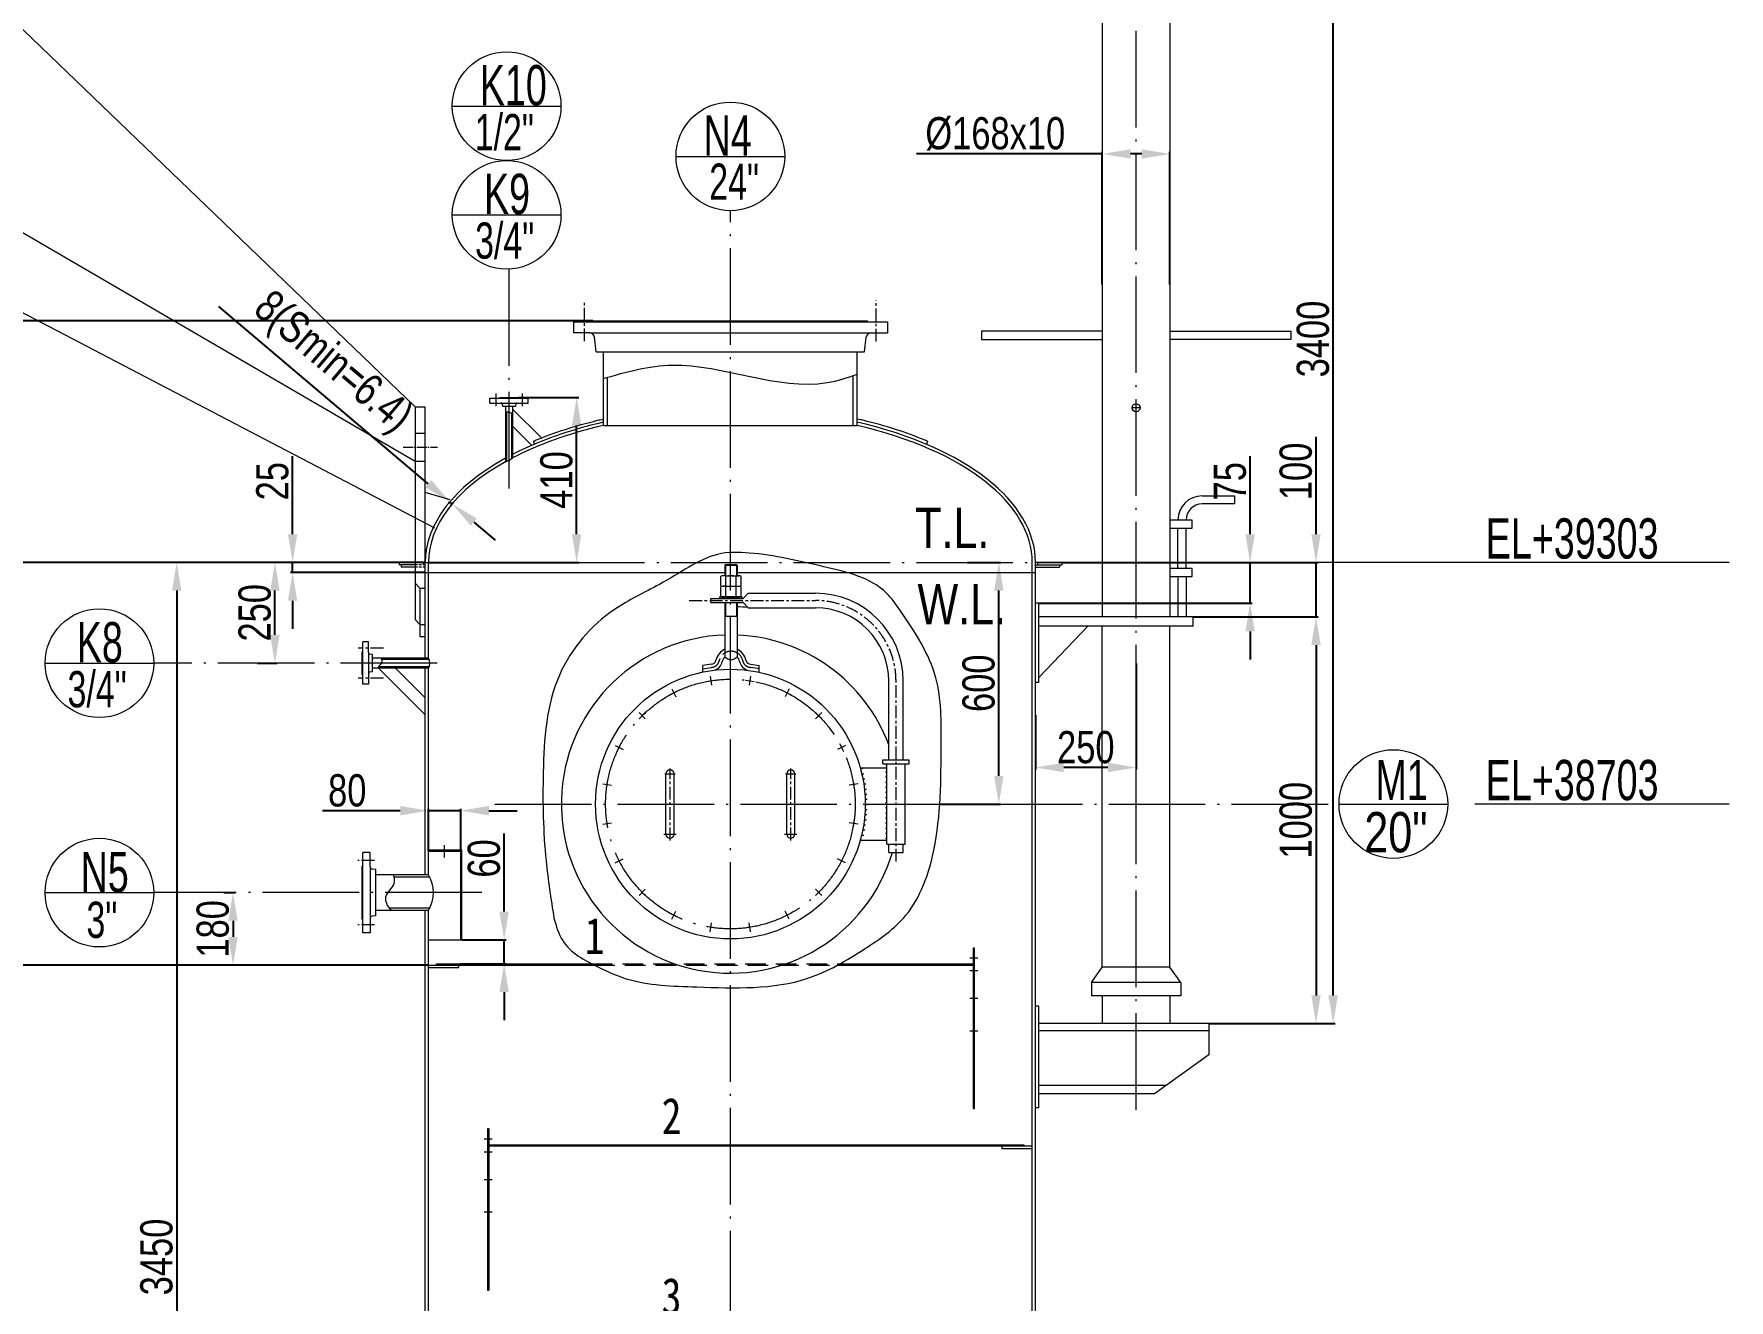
# Model space of a CAD drawing. Header units: millimetres. Extents: x 8160 to 405605, y -30951 to 80400.
# Drawn here: x 27987 to 32199, y 25607 to 28752 of the extents above; entities that cross this region are included whole.
import ezdxf

# ---------------------------------------------------------------- set-up
doc = ezdxf.new("R2010")
doc.units = ezdxf.units.MM
for name, pattern in [('ACAD_ISO04W100', [30.5, 24, -3, 0.5, -3]), ('CENTER', [50.8, 31.75, -6.35, 6.35, -6.35]), ('CENTER1', [6.8, 5, -0.8, 0.2, -0.8]), ('CENTERX2', [101.6, 63.5, -12.7, 12.7, -12.7]), ('HIDDEN', [9.525, 6.35, -3.175])]:
    doc.linetypes.add(name, pattern=pattern)
doc.layers.get('Defpoints').update_dxf_attribs({"lineweight": 13})
for name, color, linetype, lineweight in [('bh', 7, 'Continuous', 13), ('CENTER', 1, 'CENTER', 13), ('DIM', 7, 'Continuous', 13), ('HIDDEN', 6, 'HIDDEN', 13), ('narrow', 21, 'Continuous', 13), ('PROFILE', 4, 'Continuous', 15), ('SEE', 2, 'Continuous', 13)]:
    doc.layers.add(name, color=color, linetype=linetype, lineweight=lineweight)
doc.styles.add('HZDX', font='tcc_simp.shx', dxfattribs={"width": 0.8, "height": 80, "bigfont": 'hzdx.shx'})
doc.styles.add('图签', font='SimSun.ttf', dxfattribs={"height": 3})
doc.dimstyles.new('uni', dxfattribs={"dimtxt": 90, "dimasz": 70, "dimexe": 5, "dimexo": 0.625, "dimgap": 10, "dimtad": 1, "dimdec": 0, "dimdsep": 46, "dimtxsty": 'HZDX', "dimcen": 2.5, "dimadec": 0, "dimazin": 0, "dimtfac": 1, "dimtdec": 0, "dimtmove": 0, "dimatfit": 3, "dimfxl": 0, "dimarcsym": 0})

# ---------------------------------------------------------------- blocks, each defined once
blk = doc.blocks.new('*D38')
at = {"layer": 'Defpoints', "color": 0}
for p in [(26904.3, 27439.1), (28959.7, 27439.1), (28937.6, 7583.5)]:
    blk.add_point(p, dxfattribs=at)
at = {"layer": 'DIM', "color": 0, "lineweight": -2}
for p, q in [((28959.1, 27439.1), (26899.3, 27439.1)), ((26904.3, 7583.5), (26904.3, 27369.1))]:
    blk.add_line(p, q, dxfattribs=at)
at = {"layer": 'DIM', "color": 0}
blk.add_solid([(26892.7, 27369.1), (26916, 27369.1), (26904.3, 27439.1)], dxfattribs=at)
at = {"layer": 'DIM', "color": 0, "insert": (26854.3, 17476.3), "char_height": 80, "attachment_point": 5, "rotation": 90, "style": 'HZDX'}
blk.add_mtext('23120   S=8', dxfattribs=at)
blk = doc.blocks.new('_None')
blk = doc.blocks.new('*D39')
at = {"layer": 'Defpoints', "color": 0}
for p in [(26904.3, 28039.1), (29376.7, 28039.1), (28934.6, 27439.1)]:
    blk.add_point(p, dxfattribs=at)
at = {"layer": 'DIM', "color": 0, "lineweight": -2}
for p, q in [((29376.1, 28039.1), (26899.3, 28039.1)), ((26904.3, 27509.1), (26904.3, 27969.1)), ((28934, 27439.1), (26899.3, 27439.1))]:
    blk.add_line(p, q, dxfattribs=at)
at = {"layer": 'DIM', "color": 0}
for points in [[(26892.7, 27969.1), (26916, 27969.1), (26904.3, 28039.1)], [(26892.7, 27509.1), (26916, 27509.1), (26904.3, 27439.1)]]:
    blk.add_solid(points, dxfattribs=at)
at = {"layer": 'DIM', "color": 0, "insert": (26854.3, 27739.1), "char_height": 80, "attachment_point": 5, "rotation": 90, "style": 'HZDX'}
blk.add_mtext('600', dxfattribs=at)
blk = doc.blocks.new('*D40')
at = {"layer": 'Defpoints', "color": 0}
for p in [(28630.2, 27439.1), (28959.7, 27439.1), (28959.7, 27414.1)]:
    blk.add_point(p, dxfattribs=at)
at = {"layer": 'DIM', "color": 0, "lineweight": -2}
for p, q in [((28630.2, 27509.1), (28630.2, 27702.7)), ((28959.1, 27439.1), (28625.2, 27439.1)), ((28630.2, 27414.1), (28630.2, 27439.1)), ((28959.1, 27414.1), (28625.2, 27414.1)), ((28630.2, 27344.1), (28630.2, 27274.1))]:
    blk.add_line(p, q, dxfattribs=at)
at = {"layer": 'DIM', "color": 0}
for points in [[(28618.5, 27509.1), (28641.8, 27509.1), (28630.2, 27439.1)], [(28618.5, 27344.1), (28641.8, 27344.1), (28630.2, 27414.1)]]:
    blk.add_solid(points, dxfattribs=at)
at = {"layer": 'DIM', "color": 0, "insert": (28580.2, 27640.9), "char_height": 80, "attachment_point": 5, "rotation": 90, "style": 'HZDX'}
blk.add_mtext('25', dxfattribs=at)
blk = doc.blocks.new('*D41')
at = {"layer": 'Defpoints', "color": 0}
for p in [(29190.7, 27849.1), (29335.8, 27849.1), (28967.7, 27439.1)]:
    blk.add_point(p, dxfattribs=at)
at = {"layer": 'DIM', "color": 0, "lineweight": -2}
for p, q in [((29191.3, 27849.1), (29340.8, 27849.1)), ((29335.8, 27509.1), (29335.8, 27779.1)), ((28968.3, 27439.1), (29340.8, 27439.1))]:
    blk.add_line(p, q, dxfattribs=at)
at = {"layer": 'DIM', "color": 0}
for points in [[(29324.1, 27779.1), (29347.5, 27779.1), (29335.8, 27849.1)], [(29324.1, 27509.1), (29347.5, 27509.1), (29335.8, 27439.1)]]:
    blk.add_solid(points, dxfattribs=at)
at = {"layer": 'DIM', "color": 0, "insert": (29285.8, 27644.1), "char_height": 80, "attachment_point": 5, "rotation": 90, "style": 'HZDX'}
blk.add_mtext('410', dxfattribs=at)
blk = doc.blocks.new('*D70')
at = {"layer": 'Defpoints', "color": 0}
for p in [(27171.6, 26439.1), (28967.7, 26439.1), (29117.7, 16089.1)]:
    blk.add_point(p, dxfattribs=at)
at = {"layer": 'DIM', "color": 0, "lineweight": -2}
for p, q in [((28967.1, 26439.1), (27166.6, 26439.1)), ((27171.6, 16159.1), (27171.6, 26369.1)), ((29117.1, 16089.1), (27166.6, 16089.1))]:
    blk.add_line(p, q, dxfattribs=at)
at = {"layer": 'DIM', "color": 0}
for points in [[(27159.9, 26369.1), (27183.3, 26369.1), (27171.6, 26439.1)], [(27159.9, 16159.1), (27183.3, 16159.1), (27171.6, 16089.1)]]:
    blk.add_solid(points, dxfattribs=at)
at = {"layer": 'DIM', "color": 0, "insert": (27100.7, 21264.1), "char_height": 80, "attachment_point": 5, "rotation": 90, "style": 'HZDX'}
blk.add_mtext('23x450(=10350)', dxfattribs=at)
blk = doc.blocks.new('*D78')
at = {"layer": 'Defpoints', "color": 0}
for p in [(28586.2, 27439.1), (28959.7, 27439.1), (28541.9, 27189.1)]:
    blk.add_point(p, dxfattribs=at)
at = {"layer": 'DIM', "color": 0, "lineweight": -2}
for p, q in [((28959.1, 27439.1), (28581.2, 27439.1)), ((28586.2, 27259.1), (28586.2, 27369.1)), ((28542.6, 27189.1), (28591.2, 27189.1))]:
    blk.add_line(p, q, dxfattribs=at)
at = {"layer": 'DIM', "color": 0}
for points in [[(28574.5, 27369.1), (28597.8, 27369.1), (28586.2, 27439.1)], [(28574.5, 27259.1), (28597.8, 27259.1), (28586.2, 27189.1)]]:
    blk.add_solid(points, dxfattribs=at)
at = {"layer": 'DIM', "color": 0, "insert": (28536.2, 27314.1), "char_height": 80, "attachment_point": 5, "rotation": 90, "style": 'HZDX'}
blk.add_mtext('250', dxfattribs=at)
blk = doc.blocks.new('*D79')
at = {"layer": 'Defpoints', "color": 0}
for p in [(28458.6, 26619.1), (28482.1, 26439.1), (28967.7, 26439.1)]:
    blk.add_point(p, dxfattribs=at)
at = {"layer": 'DIM', "color": 0, "lineweight": -2}
for p, q in [((28459.2, 26619.1), (28487.1, 26619.1)), ((28482.1, 26549.1), (28482.1, 26509.1)), ((28967.1, 26439.1), (28477.1, 26439.1))]:
    blk.add_line(p, q, dxfattribs=at)
at = {"layer": 'DIM', "color": 0}
for points in [[(28470.4, 26549.1), (28493.8, 26549.1), (28482.1, 26619.1)], [(28470.4, 26509.1), (28493.8, 26509.1), (28482.1, 26439.1)]]:
    blk.add_solid(points, dxfattribs=at)
at = {"layer": 'DIM', "color": 0, "insert": (28432.1, 26529.1), "char_height": 80, "attachment_point": 5, "rotation": 90, "style": 'HZDX'}
blk.add_mtext('180', dxfattribs=at)
blk = doc.blocks.new('*D80')
at = {"layer": 'Defpoints', "color": 0}
for p in [(30725.7, 27189.1), (30475.7, 27060.6), (30475.7, 26930)]:
    blk.add_point(p, dxfattribs=at)
at = {"layer": 'DIM', "color": 0, "lineweight": -2}
for p, q in [((30725.7, 27188.5), (30725.7, 26925)), ((30475.7, 27060), (30475.7, 26925)), ((30655.7, 26930), (30545.7, 26930))]:
    blk.add_line(p, q, dxfattribs=at)
at = {"layer": 'DIM', "color": 0}
for points in [[(30545.7, 26941.7), (30545.7, 26918.3), (30475.7, 26930)], [(30655.7, 26941.7), (30655.7, 26918.3), (30725.7, 26930)]]:
    blk.add_solid(points, dxfattribs=at)
at = {"layer": 'DIM', "color": 0, "insert": (30600.7, 26980), "char_height": 80, "attachment_point": 5, "style": 'HZDX'}
blk.add_mtext('250', dxfattribs=at)
blk = doc.blocks.new('*D81')
at = {"layer": 'Defpoints', "color": 0}
for p in [(29050.7, 26502.1), (29155.7, 26502.1), (29046.8, 26442.1)]:
    blk.add_point(p, dxfattribs=at)
at = {"layer": 'DIM', "color": 0, "lineweight": -2}
for p, q in [((29155.7, 26572.1), (29155.7, 26765.7)), ((29051.3, 26502.1), (29160.7, 26502.1)), ((29155.7, 26442.1), (29155.7, 26502.1)), ((29047.4, 26442.1), (29160.7, 26442.1)), ((29155.7, 26372.1), (29155.7, 26302.1))]:
    blk.add_line(p, q, dxfattribs=at)
at = {"layer": 'DIM', "color": 0}
for points in [[(29144, 26572.1), (29167.4, 26572.1), (29155.7, 26502.1)], [(29144, 26372.1), (29167.4, 26372.1), (29155.7, 26442.1)]]:
    blk.add_solid(points, dxfattribs=at)
at = {"layer": 'DIM', "color": 0, "insert": (29105.7, 26703.9), "char_height": 80, "attachment_point": 5, "rotation": 90, "style": 'HZDX'}
blk.add_mtext('60', dxfattribs=at)
blk = doc.blocks.new('*D82')
at = {"layer": 'Defpoints', "color": 0}
for p in [(28967.7, 26822.6), (28967.7, 26722.1), (29047.7, 26722.1)]:
    blk.add_point(p, dxfattribs=at)
at = {"layer": 'DIM', "color": 0, "lineweight": -2}
for p, q in [((28967.7, 26722.7), (28967.7, 26827.6)), ((29047.7, 26722.7), (29047.7, 26827.6)), ((28897.7, 26822.6), (28704.1, 26822.6)), ((29047.7, 26822.6), (28967.7, 26822.6)), ((29117.7, 26822.6), (29187.7, 26822.6))]:
    blk.add_line(p, q, dxfattribs=at)
at = {"layer": 'DIM', "color": 0}
for points in [[(28897.7, 26834.3), (28897.7, 26810.9), (28967.7, 26822.6)], [(29117.7, 26834.3), (29117.7, 26810.9), (29047.7, 26822.6)]]:
    blk.add_solid(points, dxfattribs=at)
at = {"layer": 'DIM', "color": 0, "insert": (28765.9, 26872.6), "char_height": 80, "attachment_point": 5, "style": 'HZDX'}
blk.add_mtext('80', dxfattribs=at)
blk = doc.blocks.new('*D83')
at = {"layer": 'Defpoints', "color": 0}
for p in [(30540.7, 27439.1), (30867, 27304.1), (31172.6, 27304.1)]:
    blk.add_point(p, dxfattribs=at)
at = {"layer": 'DIM', "color": 0, "lineweight": -2}
for p, q in [((31172.6, 27509.1), (31172.6, 27751.5)), ((30541.3, 27439.1), (31177.6, 27439.1)), ((31172.6, 27304.1), (31172.6, 27439.1)), ((30867.7, 27304.1), (31177.6, 27304.1)), ((31172.6, 27234.1), (31172.6, 27164.1))]:
    blk.add_line(p, q, dxfattribs=at)
at = {"layer": 'DIM', "color": 0}
for points in [[(31160.9, 27509.1), (31184.2, 27509.1), (31172.6, 27439.1)], [(31160.9, 27234.1), (31184.2, 27234.1), (31172.6, 27304.1)]]:
    blk.add_solid(points, dxfattribs=at)
at = {"layer": 'DIM', "color": 0, "insert": (31122.6, 27665.3), "char_height": 80, "attachment_point": 5, "rotation": 90, "style": 'HZDX'}
blk.add_mtext('100', dxfattribs=at)
blk = doc.blocks.new('*D84')
at = {"layer": 'Defpoints', "color": 0}
for p in [(30867, 27304.1), (30906.3, 26294), (31172.6, 26294)]:
    blk.add_point(p, dxfattribs=at)
at = {"layer": 'DIM', "color": 0, "lineweight": -2}
for p, q in [((30867.7, 27304.1), (31177.6, 27304.1)), ((31172.6, 27234.1), (31172.6, 26364)), ((30906.9, 26294), (31177.6, 26294))]:
    blk.add_line(p, q, dxfattribs=at)
at = {"layer": 'DIM', "color": 0}
for points in [[(31160.9, 27234.1), (31184.2, 27234.1), (31172.6, 27304.1)], [(31160.9, 26364), (31184.2, 26364), (31172.6, 26294)]]:
    blk.add_solid(points, dxfattribs=at)
at = {"layer": 'DIM', "color": 0, "insert": (31122.6, 26799), "char_height": 80, "attachment_point": 5, "rotation": 90, "style": 'HZDX'}
blk.add_mtext('1000', dxfattribs=at)
blk = doc.blocks.new('*D85')
at = {"layer": 'Defpoints', "color": 0}
for p in [(29763, 29694), (31215.2, 29694), (30906.3, 26294)]:
    blk.add_point(p, dxfattribs=at)
at = {"layer": 'DIM', "color": 0, "lineweight": -2}
for p, q in [((29763.6, 29694), (31220.2, 29694)), ((31215.2, 26364), (31215.2, 29624)), ((30906.9, 26294), (31220.2, 26294))]:
    blk.add_line(p, q, dxfattribs=at)
at = {"layer": 'DIM', "color": 0}
for points in [[(31203.5, 29624), (31226.9, 29624), (31215.2, 29694)], [(31203.5, 26364), (31226.9, 26364), (31215.2, 26294)]]:
    blk.add_solid(points, dxfattribs=at)
at = {"layer": 'DIM', "color": 0, "insert": (31165.2, 27994), "char_height": 80, "attachment_point": 5, "rotation": 90, "style": 'HZDX'}
blk.add_mtext('3400', dxfattribs=at)
blk = doc.blocks.new('*D86')
at = {"layer": 'Defpoints', "color": 0}
for p in [(29545.2, 29694), (26632.1, 7564.1), (28947, 7564.1)]:
    blk.add_point(p, dxfattribs=at)
at = {"layer": 'DIM', "color": 0, "lineweight": -2}
for p, q in [((29544.6, 29694), (26627.1, 29694)), ((26632.1, 29624), (26632.1, 7564.1))]:
    blk.add_line(p, q, dxfattribs=at)
at = {"layer": 'DIM', "color": 0}
blk.add_solid([(26620.4, 29624), (26643.7, 29624), (26632.1, 29694)], dxfattribs=at)
at = {"layer": 'DIM', "color": 0, "insert": (26582.1, 18594.1), "char_height": 80, "attachment_point": 5, "rotation": 90, "style": 'HZDX'}
blk.add_mtext('41103', dxfattribs=at)
blk = doc.blocks.new('*D87')
at = {"layer": 'Defpoints', "color": 0}
for p in [(30305.5, 27439.1), (30384.6, 27439.1), (30237.9, 26839.1)]:
    blk.add_point(p, dxfattribs=at)
at = {"layer": 'DIM', "color": 0, "lineweight": -2}
for p, q in [((30306.1, 27439.1), (30389.6, 27439.1)), ((30384.6, 26909.1), (30384.6, 27369.1)), ((30238.5, 26839.1), (30389.6, 26839.1))]:
    blk.add_line(p, q, dxfattribs=at)
at = {"layer": 'DIM', "color": 0}
for points in [[(30372.9, 27369.1), (30396.3, 27369.1), (30384.6, 27439.1)], [(30372.9, 26909.1), (30396.3, 26909.1), (30384.6, 26839.1)]]:
    blk.add_solid(points, dxfattribs=at)
at = {"layer": 'DIM', "color": 0, "insert": (30334.6, 27139.1), "char_height": 80, "attachment_point": 5, "rotation": 90, "style": 'HZDX'}
blk.add_mtext('600', dxfattribs=at)
blk = doc.blocks.new('*D90')
at = {"layer": 'Defpoints', "color": 0}
for p in [(29020.7, 27589.6), (29020.7, 27589.6), (29026.5, 27584.7)]:
    blk.add_point(p, dxfattribs=at)
at = {"layer": 'DIM', "color": 0, "lineweight": -2}
for p, q in [((28967.2, 27634.8), (28447.1, 28074.7)), ((29020.3, 27589.1), (29017.5, 27585.8)), ((29026.5, 27584.7), (29020.7, 27589.6)), ((29026.1, 27584.2), (29023.3, 27580.9)), ((29080, 27539.5), (29133.4, 27494.3))]:
    blk.add_line(p, q, dxfattribs=at)
at = {"layer": 'DIM', "color": 0}
for points in [[(28974.8, 27643.7), (28959.7, 27625.9), (29020.7, 27589.6)], [(29087.5, 27548.4), (29072.4, 27530.6), (29026.5, 27584.7)]]:
    blk.add_solid(points, dxfattribs=at)
at = {"layer": 'DIM', "color": 0, "insert": (28726.2, 27931.5), "char_height": 80, "attachment_point": 5, "rotation": 319.7782, "style": 'HZDX'}
blk.add_mtext('8(Smin=6.4)', dxfattribs=at)
blk = doc.blocks.new('*D155')
at = {"layer": 'Defpoints', "color": 0}
for p in [(30809.7, 28453.7), (30641.7, 28129), (30809.7, 28129)]:
    blk.add_point(p, dxfattribs=at)
at = {"layer": 'DIM', "color": 0, "lineweight": -2}
for p, q in [((30641.7, 28453.7), (30179.9, 28453.7)), ((30641.7, 28129.7), (30641.7, 28458.7)), ((30739.7, 28453.7), (30711.7, 28453.7)), ((30809.7, 28129.7), (30809.7, 28458.7))]:
    blk.add_line(p, q, dxfattribs=at)
at = {"layer": 'DIM', "color": 0}
for points in [[(30711.7, 28465.3), (30711.7, 28442), (30641.7, 28453.7)], [(30739.7, 28465.3), (30739.7, 28442), (30809.7, 28453.7)]]:
    blk.add_solid(points, dxfattribs=at)
at = {"layer": 'DIM', "color": 0, "insert": (30375.8, 28503.7), "char_height": 80, "attachment_point": 5, "style": 'HZDX'}
blk.add_mtext('%%C168x10', dxfattribs=at)
blk = doc.blocks.new('*D156')
at = {"layer": 'Defpoints', "color": 0}
for p in [(27171.6, 27439.1), (28959.7, 27439.1), (28967.7, 26439.1)]:
    blk.add_point(p, dxfattribs=at)
at = {"layer": 'DIM', "color": 0, "lineweight": -2}
for p, q in [((28959.1, 27439.1), (27166.6, 27439.1)), ((27171.6, 26509.1), (27171.6, 27369.1)), ((28967.1, 26439.1), (27166.6, 26439.1))]:
    blk.add_line(p, q, dxfattribs=at)
at = {"layer": 'DIM', "color": 0}
for points in [[(27159.9, 27369.1), (27183.3, 27369.1), (27171.6, 27439.1)], [(27159.9, 26509.1), (27183.3, 26509.1), (27171.6, 26439.1)]]:
    blk.add_solid(points, dxfattribs=at)
at = {"layer": 'DIM', "color": 0, "insert": (27121.6, 26939.1), "char_height": 80, "attachment_point": 5, "rotation": 90, "style": 'HZDX'}
blk.add_mtext('1000', dxfattribs=at)
blk = doc.blocks.new('*D571')
at = {"layer": 'Defpoints', "color": 0}
for p in [(28936.5, 27439.1), (28342.2, 23989.1), (28894.7, 23989.1)]:
    blk.add_point(p, dxfattribs=at)
at = {"layer": 'DIM', "color": 0, "lineweight": -2}
for p, q in [((28935.8, 27439.1), (28337.2, 27439.1)), ((28342.2, 27369.1), (28342.2, 24059.1)), ((28894.1, 23989.1), (28337.2, 23989.1))]:
    blk.add_line(p, q, dxfattribs=at)
at = {"layer": 'DIM', "color": 0}
for points in [[(28330.5, 27369.1), (28353.9, 27369.1), (28342.2, 27439.1)], [(28330.5, 24059.1), (28353.9, 24059.1), (28342.2, 23989.1)]]:
    blk.add_solid(points, dxfattribs=at)
at = {"layer": 'DIM', "color": 0, "insert": (28292.2, 25714.1), "char_height": 80, "attachment_point": 5, "rotation": 90, "style": 'HZDX'}
blk.add_mtext('3450', dxfattribs=at)
blk = doc.blocks.new('*D580')
at = {"layer": 'Defpoints', "color": 0}
for p in [(30540.7, 27439.1), (31008.9, 27439.1), (30483.7, 27338)]:
    blk.add_point(p, dxfattribs=at)
at = {"layer": 'DIM', "color": 0, "lineweight": -2}
for p, q in [((31008.9, 27509.1), (31008.9, 27702.7)), ((30541.3, 27439.1), (31013.9, 27439.1)), ((31008.9, 27338), (31008.9, 27439.1)), ((30484.3, 27338), (31013.9, 27338)), ((31008.9, 27268), (31008.9, 27198))]:
    blk.add_line(p, q, dxfattribs=at)
at = {"layer": 'DIM', "color": 0}
for points in [[(30997.2, 27509.1), (31020.6, 27509.1), (31008.9, 27439.1)], [(30997.2, 27268), (31020.6, 27268), (31008.9, 27338)]]:
    blk.add_solid(points, dxfattribs=at)
at = {"layer": 'DIM', "color": 0, "insert": (30958.9, 27640.9), "char_height": 80, "attachment_point": 5, "rotation": 90, "style": 'HZDX'}
blk.add_mtext('75', dxfattribs=at)

msp = doc.modelspace()

# ---------------------------------------------------------------- hatches: boundary and pattern name
at = {"layer": 'bh'}
h = msp.add_hatch(dxfattribs=at)
h.set_pattern_fill('ANSI31', scale=4, angle=135, style=0)
h.set_pattern_definition([(180, (-29406.762, 15040.024), (-3e-15, -12.7), [])])
h.paths.add_polyline_path([(30045.6, 26929.1), (30040.4, 26929.1, -0.068105), (30052.7, 26839.1), (30057.7, 26839.1, 0.067075)])
h.paths.add_polyline_path([(30057.7, 26839.1), (30052.7, 26839.1, -0.068105), (30040.4, 26749.1), (30045.6, 26749.1, 0.067075)])
h = msp.add_hatch(dxfattribs=at)
h.set_pattern_fill('ANSI31', scale=4, angle=135, style=0)
h.set_pattern_definition([(180, (-42350.09, 62136.192), (-3e-15, -12.7), [])])
h.paths.add_polyline_path([(30106.7, 26929.1), (30102.7, 26929.1), (30102.7, 26839.1), (30106.7, 26839.1)])
h.paths.add_polyline_path([(30106.7, 26839.1), (30102.7, 26839.1), (30102.7, 26749.1), (30106.7, 26749.1)])

# ---------------------------------------------------------------- linework, layer by layer
at = {"layer": 'CENTER', "color": 7, "linetype": 'ACAD_ISO04W100', "ltscale": 10}
for p, q in [((30725.7, 26079.7), (30725.7, 28954)), ((29717.7, 8154.4), (29717.7, 28312.6)), ((29167.7, 28167.6), (29167.7, 27596.4)), ((30736.7, 27823.2), (30714.7, 27823.2)), ((28959.7, 27439.1), (30475.7, 27439.1)), ((28989.4, 27189.1), (28285.2, 27189.1)), ((29132.5, 26839.1), (31229.7, 26839.1)), ((29100.2, 26619.1), (28285.2, 26619.1))]:
    msp.add_line(p, q, dxfattribs=at)
at = {"layer": 'CENTER', "color": 7}
for p, q in [((30080.2, 27987.5), (30080.2, 28089.6)), ((29355.2, 27988.8), (29355.2, 28084.5)), ((29135.2, 27858.7), (29135.2, 27826.6)), ((29200.2, 27858.7), (29200.2, 27826.6)), ((29615.6, 27344.5), (29929.2, 27344.5)), ((28855.8, 27226.6), (28792.8, 27226.6)), ((28855.8, 27151.6), (28792.8, 27151.6)), ((30129.2, 26696.5), (30129.2, 27144.5)), ((29554.8, 26914.1), (29580.6, 26914.1)), ((29567.7, 26748.9), (29567.7, 26927)), ((29854.8, 26914.1), (29880.6, 26914.1)), ((29867.7, 26748.9), (29867.7, 26927)), ((29552.5, 26764.1), (29582.9, 26764.1)), ((29852.5, 26764.1), (29882.9, 26764.1)), ((29007.7, 26706.4), (29007.7, 26736.9)), ((28833.4, 26699.1), (28792.1, 26699.1)), ((28833.4, 26539.1), (28792.1, 26539.1))]:
    msp.add_line(p, q, dxfattribs=at)
at = {"layer": 'CENTER', "color": 7, "linetype": 'CENTER1', "ltscale": 5}
msp.add_line((28904.5, 27725.3), (28989.7, 27725.3), dxfattribs=at)
at = {"layer": 'CENTER', "color": 7, "linetype": 'CENTERX2'}
for p, q in [((29649.2, 27175.3), (29670.2, 27178.6)), ((29789.2, 27175.3), (29768.2, 27178.6))]:
    msp.add_line(p, q, dxfattribs=at)
at = {"layer": 'CENTER', "color": 7, "linetype": 'ACAD_ISO04W100', "ltscale": 10}
msp.add_circle((29717.7, 26839.1), 310, dxfattribs=at)
at = {"layer": 'CENTER', "color": 7}
msp.add_arc((29929.2, 27144.5), 200, 0, 90, dxfattribs=at)
at = {"layer": 'CENTER', "color": 7, "linetype": 'CENTERX2'}
for centre, radius, start, end in [((29719.2, 27188.6), 30, 11.537, 168.463), ((29670.2, 27198.6), 20, 270, 348.463), ((29768.2, 27198.6), 20, 191.537, 270)]:
    msp.add_arc(centre, radius, start, end, dxfattribs=at)
at = {"layer": 'HIDDEN', "color": 7, "linetype": 'HIDDEN', "ltscale": 5}
for p, q in [((28934.6, 27760.3), (28959.6, 27760.3)), ((28934.6, 27690.3), (28959.6, 27690.3))]:
    msp.add_line(p, q, dxfattribs=at)
at = {"layer": 'HIDDEN', "color": 7}
for p, q in [((28959.7, 27433.1), (28934.6, 27433.1)), ((28959.7, 27427.1), (28934.6, 27427.1)), ((28954.7, 27439.1), (28936.5, 27439.1)), ((28954.7, 27439.1), (28954.7, 27433.1))]:
    msp.add_line(p, q, dxfattribs=at)
at = {"layer": 'HIDDEN', "color": 7, "ltscale": 8}
for p, q in [((29373.7, 26442.1), (29989.7, 26442.1)), ((29379.6, 26439.1), (29984.2, 26439.1))]:
    msp.add_line(p, q, dxfattribs=at)
at = {"layer": 'narrow', "color": 7}
for p, q in [((29705.2, 27433.7), (29705.2, 27406.3)), ((29733.2, 27433.7), (29733.2, 27406.3)), ((31567, 27439.1), (30475.7, 27439.1)), ((29705.2, 27339.5), (29705.2, 27305.6)), ((29733.2, 27339.5), (29733.2, 27305.6))]:
    msp.add_line(p, q, dxfattribs=at)
at = {"layer": 'PROFILE', "color": 7}
for p, q in [((30641.7, 28954), (30641.7, 27304.1)), ((30809.7, 28954), (30809.7, 27304.1)), ((29327.7, 28037.1), (30107.7, 28037.1)), ((29327.7, 28037.1), (29327.7, 28009.1)), ((29368.1, 28009.1), (29327.7, 28009.1)), ((29368.1, 28009.1), (30067.3, 28009.1)), ((29376.7, 28039.1), (30058.7, 28039.1)), ((29376.7, 28037.1), (29376.7, 28039.1)), ((29376.7, 28009.1), (30058.7, 28009.1)), ((30058.7, 28037.1), (30058.7, 28039.1)), ((30067.3, 28009.1), (30107.7, 28009.1)), ((30107.7, 28037.1), (30107.7, 28009.1)), ((30641.7, 28013.2), (30341.7, 28013.2)), ((30341.7, 28013.2), (30341.7, 27993.2)), ((30809.7, 28013.2), (31109.7, 28013.2)), ((31109.7, 28013.2), (31109.7, 27993.2)), ((29384.5, 27962.1), (29380, 27998.6)), ((30050.9, 27962.1), (30055.4, 27998.6)), ((30341.7, 27993.2), (30641.7, 27993.2)), ((31109.7, 27993.2), (30809.7, 27993.2)), ((29384.5, 27962.1), (30050.9, 27962.1)), ((29402.7, 27779.4), (29402.7, 27962.1)), ((30032.7, 27779.4), (30032.7, 27962.1)), ((29412.7, 27779.4), (29412.7, 27898.9)), ((30022.7, 27779.4), (30022.7, 27903.3)), ((29120.2, 27847.1), (29215.2, 27847.1)), ((29120.2, 27835.1), (29120.2, 27847.1)), ((29144.7, 27849.1), (29190.7, 27849.1)), ((29144.7, 27849.1), (29144.7, 27847.1)), ((29190.7, 27849.1), (29190.7, 27847.1)), ((29215.2, 27835.1), (29215.2, 27847.1)), ((28934.6, 27825.3), (28934.6, 27297.3)), ((28934.6, 27825.3), (28959.6, 27825.3)), ((28959.6, 27375.3), (28959.6, 27825.3)), ((29120.2, 27835.1), (29215.2, 27835.1)), ((29150.5, 27832.5), (29151.2, 27827.1)), ((29151.2, 27827.1), (29184.2, 27827.1)), ((29158.7, 27827.1), (29158.7, 27689.1)), ((29161.7, 27813.2), (29161.7, 27690.4)), ((29173.7, 27810.7), (29173.7, 27696.8)), ((29176.7, 27827.1), (29176.7, 27698.8)), ((29176.7, 27820.1), (29248.4, 27748.5)), ((29184.9, 27832.5), (29184.2, 27827.1)), ((29176.7, 27777.7), (29224.5, 27729.9)), ((29402.7, 27779.4), (30032.7, 27779.4)), ((29227.7, 27740), (29230.8, 27732.7)), ((30207.7, 27740), (30204.6, 27732.7)), ((29021.7, 27594.5), (28959.6, 27612.7)), ((30889.7, 27604.5), (30969.7, 27604.5)), ((30969.7, 27584.5), (30889.7, 27584.5)), ((30969.7, 27604.5), (30969.7, 27584.5)), ((30865.2, 27544.5), (30809.7, 27544.5)), ((30865.2, 27524.5), (30865.2, 27544.5)), ((30809.7, 27524.5), (30865.2, 27524.5)), ((30829.7, 27424.5), (30829.7, 27524.5)), ((30849.7, 27424.5), (30849.7, 27524.5)), ((28894.7, 27439.1), (28894.7, 27433.1)), ((28934.6, 27439.1), (28894.7, 27439.1)), ((28934.6, 27433.1), (28894.7, 27433.1)), ((28899.7, 27433.1), (28899.7, 27427.1)), ((28934.6, 27427.1), (28899.7, 27427.1)), ((28959.7, 27414.1), (28959.7, 27439.1)), ((28967.7, 27414.1), (28967.7, 27439.1)), ((29705.7, 27434.2), (29704.2, 27432.7)), ((29704.2, 27432.7), (29734.2, 27432.7)), ((29704.2, 27432.7), (29704.2, 27406.3)), ((29704.2, 27432.7), (29734.2, 27432.7)), ((29705.7, 27434.2), (29732.7, 27434.2)), ((29732.7, 27434.2), (29734.2, 27432.7)), ((29734.2, 27432.7), (29734.2, 27406.3)), ((30467.7, 27414.1), (30467.7, 27439.1)), ((30475.7, 27414.1), (30475.7, 27439.1)), ((30475.7, 27433.1), (30540.7, 27433.1)), ((30475.7, 27427.1), (30535.7, 27427.1)), ((30480.7, 27439.1), (30480.7, 27433.1)), ((30480.7, 27439.1), (30540.7, 27439.1)), ((30535.7, 27433.1), (30535.7, 27427.1)), ((30540.7, 27439.1), (30540.7, 27433.1)), ((30865.2, 27424.5), (30809.7, 27424.5)), ((30865.2, 27404.5), (30865.2, 27424.5)), ((28946.6, 27375.3), (28934.6, 27387.3)), ((28946.6, 27375.3), (28946.6, 27255.3)), ((28946.6, 27375.3), (28959.6, 27375.3)), ((28959.7, 27414.1), (29704.2, 27414.1)), ((28959.7, 27201.6), (28959.7, 27414.1)), ((28967.7, 27201.6), (28967.7, 27414.1)), ((29693.8, 27380.9), (29693.8, 27405.3)), ((29693.8, 27354.5), (29693.8, 27378.9)), ((29706.5, 27406.3), (29700.1, 27406.3)), ((29706.5, 27379.9), (29700.1, 27379.9)), ((29706.5, 27379.9), (29700.1, 27379.9)), ((29706.5, 27379.9), (29706.5, 27406.3)), ((29706.5, 27406.3), (29731.9, 27406.3)), ((29706.5, 27406.3), (29706.5, 27406.3)), ((29706.5, 27353.5), (29706.5, 27379.9)), ((29706.5, 27379.9), (29731.9, 27379.9)), ((29706.5, 27379.9), (29706.5, 27379.9)), ((29706.5, 27379.9), (29731.9, 27379.9)), ((29706.5, 27379.9), (29706.5, 27379.9)), ((29731.9, 27406.3), (29731.9, 27406.3)), ((29731.9, 27379.9), (29731.9, 27406.3)), ((29731.9, 27406.3), (29738.3, 27406.3)), ((29731.9, 27379.9), (29731.9, 27379.9)), ((29731.9, 27353.5), (29731.9, 27379.9)), ((29731.9, 27379.9), (29738.3, 27379.9)), ((29731.9, 27379.9), (29731.9, 27379.9)), ((29731.9, 27379.9), (29738.3, 27379.9)), ((29734.2, 27414.1), (30007.4, 27414.1)), ((29744.6, 27380.9), (29744.6, 27405.3)), ((29744.6, 27354.5), (29744.6, 27378.9)), ((30007.4, 27414.1), (30475.7, 27414.1)), ((30467.7, 16004.1), (30467.7, 27414.1)), ((30475.7, 16004.1), (30475.7, 27414.1)), ((30809.7, 27404.5), (30865.2, 27404.5)), ((30829.7, 27404.5), (30829.7, 27304.5)), ((30849.7, 27404.5), (30849.7, 27304.5)), ((29669.2, 27339.5), (29669.2, 27349.5)), ((29669.2, 27349.5), (29747.9, 27349.5)), ((29669.2, 27339.5), (29747.9, 27339.5)), ((29747.2, 27353.5), (29691.2, 27353.5)), ((29691.2, 27349.5), (29691.2, 27353.5)), ((29747.2, 27349.5), (29691.2, 27349.5)), ((29706.5, 27353.5), (29700.1, 27353.5)), ((29704.2, 27339.5), (29704.2, 27204.7)), ((29706.5, 27353.5), (29731.9, 27353.5)), ((29706.5, 27353.5), (29706.5, 27353.5)), ((29731.9, 27353.5), (29731.9, 27353.5)), ((29731.9, 27353.5), (29738.3, 27353.5)), ((29734.2, 27339.5), (29734.2, 27204.7)), ((29747.2, 27349.5), (29747.2, 27353.5)), ((29762.2, 27362.5), (29750.1, 27350.3)), ((29762.2, 27326.5), (29750.1, 27338.6)), ((29762.2, 27362.5), (29929.2, 27362.5)), ((30483.7, 27338), (30475.7, 27338)), ((30475.7, 27141), (30475.7, 27338)), ((30483.7, 27141), (30483.7, 27338)), ((28946.6, 27285.3), (28934.6, 27297.3)), ((29704.2, 27305.6), (29734.2, 27305.6)), ((29762.2, 27326.5), (29929.2, 27326.5)), ((30867, 27304.1), (30483.7, 27304.1)), ((30867, 27281.1), (30867, 27304.1)), ((28946.6, 27285.3), (28959.6, 27285.3)), ((28946.6, 27255.3), (28959.6, 27255.3)), ((30606.5, 27281.5), (30483.7, 27153.6)), ((30867, 27281.1), (30483.7, 27281.1)), ((30641.7, 26433.8), (30641.7, 27281.1)), ((30809.7, 26433.8), (30809.7, 27281.1)), ((28802.7, 27161.1), (28802.7, 27217.1)), ((28804.7, 27217.1), (28802.7, 27217.1)), ((28804.7, 27136.6), (28804.7, 27241.6)), ((28818.7, 27241.6), (28804.7, 27241.6)), ((28818.7, 27215.2), (28818.7, 27241.6)), ((28818.7, 27215.2), (28818.7, 27163.1)), ((28828.7, 27210.4), (28822.2, 27211.2)), ((28828.7, 27167.8), (28828.7, 27210.4)), ((28818.7, 27163.1), (28818.7, 27136.6)), ((28828.7, 27167.8), (28822.2, 27167)), ((28967.7, 27201.6), (28828.7, 27201.6)), ((28967.7, 27176.6), (28828.7, 27176.6)), ((28959.7, 27060.6), (28843.7, 27176.6)), ((28969.6, 27180.1), (28844.3, 27180.1)), ((28969.6, 27198.1), (28851.8, 27198.1)), ((28959.7, 27103), (28886.1, 27176.6)), ((28959.7, 26663.6), (28959.7, 27176.6)), ((28967.7, 26663.6), (28967.7, 27176.6)), ((29670.2, 27186.6), (29649.2, 27183.3)), ((29649.2, 27167), (29649.2, 27183.3)), ((29768.2, 27186.6), (29789.2, 27183.3)), ((29789.2, 27166.4), (29789.2, 27183.3)), ((28804.7, 27161.1), (28802.7, 27161.1)), ((28818.7, 27136.6), (28804.7, 27136.6)), ((29571.9, 27125.2), (29582, 27105.4)), ((29658.2, 27143.6), (29680.2, 27147)), ((29667.5, 27156.3), (29670.9, 27134.3)), ((29755.2, 27147), (29777.2, 27143.6)), ((29767.9, 27156.3), (29764.5, 27134.3)), ((29863.5, 27125.2), (29853.4, 27105.4)), ((30111.2, 26949.1), (30111.2, 27144.5)), ((30147.2, 26949.1), (30147.2, 27144.5)), ((30483.7, 27141), (30475.7, 27141)), ((29567.1, 27110.3), (29586.9, 27120.4)), ((29848.6, 27120.4), (29868.3, 27110.3)), ((29490.7, 27050.5), (29506.4, 27066.2)), ((29490.7, 27066.2), (29506.4, 27050.5)), ((29929.1, 27066.2), (29944.8, 27050.5)), ((29944.8, 27066.2), (29929.1, 27050.5)), ((29431.6, 26984.9), (29451.4, 26974.8)), ((29436.5, 26970), (29446.5, 26989.7)), ((30003.8, 26984.9), (29984, 26974.8)), ((29988.9, 26989.7), (29999, 26970)), ((29557.7, 26764.1), (29557.7, 26914.1)), ((29577.7, 26764.1), (29577.7, 26914.1)), ((29857.7, 26764.1), (29857.7, 26914.1)), ((29877.7, 26764.1), (29877.7, 26914.1)), ((30040.4, 26929.1), (30106.7, 26929.1)), ((30096.7, 26939.1), (30096.7, 26949.1)), ((30096.7, 26949.1), (30161.7, 26949.1)), ((30096.7, 26939.1), (30161.7, 26939.1)), ((30106.7, 26739.1), (30106.7, 26939.1)), ((30151.7, 26739.1), (30151.7, 26939.1)), ((30161.7, 26939.1), (30161.7, 26949.1)), ((29400.6, 26889.3), (29422.5, 26885.9)), ((29409.8, 26876.6), (29413.3, 26898.6)), ((30034.9, 26889.3), (30012.9, 26885.9)), ((30022.2, 26898.6), (30025.6, 26876.6)), ((29400.6, 26788.9), (29422.5, 26792.4)), ((29413.3, 26779.7), (29409.8, 26801.6)), ((30034.9, 26788.9), (30012.9, 26792.4)), ((30025.6, 26801.6), (30022.2, 26779.7)), ((30040.4, 26749.1), (30106.7, 26749.1)), ((28804.7, 26519.1), (28804.7, 26719.1)), ((28822.7, 26719.1), (28804.7, 26719.1)), ((28822.7, 26683.4), (28822.7, 26719.1)), ((28967.7, 26725.1), (29050.7, 26725.1)), ((28967.7, 26722.1), (29050.7, 26722.1)), ((29005.2, 26722.1), (29005.2, 26725.1)), ((29010.2, 26722.1), (29010.2, 26725.1)), ((29047.7, 26502.1), (29047.7, 26722.1)), ((29050.7, 26722.1), (29050.7, 26725.1)), ((29050.7, 26502.1), (29050.7, 26722.1)), ((29431.6, 26693.3), (29451.4, 26703.4)), ((29446.5, 26688.5), (29436.5, 26708.3)), ((30003.8, 26693.3), (29984, 26703.4)), ((29999, 26708.3), (29988.9, 26688.5)), ((30106.7, 26739.1), (30151.7, 26739.1)), ((30111.2, 26719.1), (30111.2, 26739.1)), ((30111.2, 26719.1), (30147.2, 26719.1)), ((30147.2, 26719.1), (30147.2, 26739.1)), ((28802.7, 26553.1), (28802.7, 26685.1)), ((28804.7, 26685.1), (28802.7, 26685.1)), ((28822.7, 26683.4), (28822.7, 26554.8)), ((28836.7, 26676.4), (28828, 26677.5)), ((28836.7, 26561.8), (28836.7, 26676.4)), ((28967.7, 26663.6), (28836.7, 26663.6)), ((28971, 26657.6), (28882.4, 26657.6)), ((29506.4, 26612.1), (29490.7, 26627.8)), ((29490.7, 26612.1), (29506.4, 26627.8)), ((29944.8, 26627.8), (29929.1, 26612.1)), ((29944.8, 26612.1), (29929.1, 26627.8)), ((28967.7, 26574.6), (28836.7, 26574.6)), ((28971, 26580.6), (28870.9, 26580.6)), ((28959.7, 21805.1), (28959.7, 26574.6)), ((28967.7, 21805.1), (28967.7, 26574.6)), ((28804.7, 26553.1), (28802.7, 26553.1)), ((28822.7, 26554.8), (28822.7, 26519.1)), ((28836.7, 26561.8), (28828, 26560.8)), ((29586.9, 26557.9), (29567.1, 26567.9)), ((29571.9, 26553), (29582, 26572.8)), ((29680.2, 26531.2), (29658.2, 26534.7)), ((29667.5, 26522), (29670.9, 26543.9)), ((29777.2, 26534.7), (29755.2, 26531.2)), ((29767.9, 26522), (29764.5, 26543.9)), ((29868.3, 26567.9), (29848.6, 26557.9)), ((29863.5, 26553), (29853.4, 26572.8)), ((28822.7, 26519.1), (28804.7, 26519.1)), ((28967.7, 26502.1), (29050.7, 26502.1)), ((28959.7, 26205), (28959.7, 26457.2)), ((30312.2, 26457.3), (30332.2, 26457.3)), ((30320.7, 26482.1), (30320.7, 26082.1)), ((30320.7, 26482.1), (30323.7, 26482.1)), ((30320.7, 26482.1), (30320.7, 26082.1)), ((30323.7, 26482.1), (30323.7, 26082.1)), ((28967.7, 26439.1), (29379.6, 26439.1)), ((28967.7, 26433.1), (29042.7, 26433.1)), ((28987.7, 26439.1), (28987.7, 26442.1)), ((28987.7, 26442.1), (29373.7, 26442.1)), ((29042.7, 26433.1), (29042.7, 26439.1)), ((29984.2, 26439.1), (30320.7, 26439.1)), ((29989.7, 26442.1), (30320.7, 26442.1)), ((30312.2, 26425.4), (30332.2, 26425.4)), ((30614.4, 26395.6), (30641.7, 26433.8)), ((30809.7, 26433.8), (30641.7, 26433.8)), ((30837, 26395.6), (30809.7, 26433.8)), ((30837, 26395.6), (30614.4, 26395.6)), ((30614.4, 26395.6), (30614.4, 26363.1)), ((30837, 26363.1), (30614.4, 26363.1)), ((30641.7, 26363.1), (30641.7, 26294)), ((30809.7, 26363.1), (30809.7, 26294)), ((30837, 26395.6), (30837, 26363.1)), ((30312.2, 26356.9), (30332.2, 26356.9)), ((30483.7, 26337.2), (30475.7, 26337.2)), ((30483.7, 26085), (30483.7, 26337.2)), ((30906.3, 26294), (30483.7, 26294)), ((30906.3, 26294), (30906.3, 26216.2)), ((30312.2, 26276.1), (30332.2, 26276.1)), ((30906.3, 26276.1), (30483.7, 26276.1)), ((30906.3, 26216.2), (30771.7, 26119.2)), ((30800.7, 26140.1), (30483.7, 26140.1)), ((30771.7, 26119.2), (30483.7, 26119.2)), ((30323.7, 26082.1), (30320.7, 26082.1)), ((30483.7, 26085), (30475.7, 26085)), ((29117.7, 26032.1), (29114.7, 26032.1)), ((29114.7, 26032.1), (29114.7, 25632.1)), ((29117.7, 26032.1), (29117.7, 25632.1)), ((29117.7, 26032.1), (29117.7, 25632.1)), ((29106.2, 26007.3), (29126.2, 26007.3)), ((30447.7, 25992.1), (29117.7, 25992.1)), ((30467.7, 25989.1), (29117.7, 25989.1)), ((30392.7, 25983.1), (30392.7, 25989.1)), ((30447.7, 25989.1), (30447.7, 25992.1)), ((29106.2, 25975.4), (29126.2, 25975.4)), ((30467.7, 25983.1), (30392.7, 25983.1)), ((29106.2, 25906.9), (29126.2, 25906.9)), ((29106.2, 25826.1), (29126.2, 25826.1)), ((29114.7, 25632.1), (29117.7, 25632.1))]:
    msp.add_line(p, q, dxfattribs=at)
for centre, radius in [((30725.7, 27823.2), 10), ((29717.7, 26839.1), 335)]:
    msp.add_circle(centre, radius, dxfattribs=at)
for centre, radius, start, end in [((29368.1, 27997.1), 12, 7, 90), ((30067.3, 27997.1), 12, 90, 173), ((29147.6, 27832.1), 3, 7, 90), ((29187.9, 27832.1), 3, 90, 173), ((29123.6, 27775.7), 93.4, 292.0592, 304.6347), ((30889.7, 27544.5), 60, 90, 180), ((30889.7, 27544.5), 40, 90, 180), ((29700.1, 27385.5), 20.7, 72.1381, 107.8619), ((29700.1, 27400.6), 20.7, 252.1381, 287.8619), ((29700.1, 27359.1), 20.7, 72.1381, 107.8619), ((29719.2, 27324.9), 81.3, 81.0044, 98.9956), ((29719.2, 27461.2), 81.3, 261.0044, 278.9956), ((29719.2, 27298.5), 81.3, 81.0044, 98.9956), ((29738.3, 27385.5), 20.7, 72.1381, 107.8619), ((29738.3, 27400.6), 20.7, 252.1381, 287.8619), ((29738.3, 27359.1), 20.7, 72.1381, 107.8619), ((29700.1, 27374.2), 20.7, 252.1381, 287.8619), ((29719.2, 27434.8), 81.3, 261.0044, 278.9956), ((29738.3, 27374.2), 20.7, 252.1381, 287.8619), ((29747.9, 27352.5), 3, 270, 315), ((29747.9, 27336.5), 3, 45, 90), ((29929.2, 27144.5), 218, 0, 90), ((29717.7, 26839.1), 490, 84.8743, 88.0726), ((29929.2, 27144.5), 182, 0, 90), ((29717.7, 26839.1), 420, 91.8447, 343.3985), ((29717.7, 26839.1), 420, 20.4698, 87.7513), ((28822.7, 27215.2), 4, 180, 263), ((29719.2, 27188.6), 38, 113.2496, 168.463), ((29719.2, 27188.6), 38, 11.537, 66.7504), ((28822.7, 27163.1), 4, 97, 180), ((28948.7, 27189.1), 22.7, 326.6192, 33.3808), ((29670.2, 27198.6), 12, 270, 348.463), ((29670.2, 27198.6), 28, 284.6113, 348.463), ((29719.2, 27188.6), 22, 132.9859, 168.463), ((29719.2, 27218.1), 20.1, 221.8823, 318.1177), ((29719.2, 27188.6), 22, 11.537, 47.0141), ((29768.2, 27198.6), 28, 191.537, 255.3887), ((29768.2, 27198.6), 12, 191.537, 270), ((29567.7, 26914.1), 10, 0, 180), ((29867.7, 26914.1), 10, 0, 180), ((29717.7, 26839.1), 400, 13.4804, 14.4775), ((29567.7, 26764.1), 10, 180, 0), ((29867.7, 26764.1), 10, 180, 0), ((28828.7, 26683.4), 6, 180, 263), ((28893.5, 26619.1), 86.5, 329.0398, 30.9602), ((28828.7, 26554.8), 6, 97, 180)]:
    msp.add_arc(centre, radius, start, end, dxfattribs=at)
for major_axis, ratio, start_param, end_param in [((758, 0), 0.505277, 1.999363, 2.365592), ((750, 0), 0.5, 2.004242, 2.376522), ((758, 0), 0.505277, 0, 1.14223), ((750, 0), 0.5, 0, 1.137351), ((758, 0), 0.505277, 2.400109, 3.141593), ((750, 0), 0.5, 2.411831, 3.141593)]:
    msp.add_ellipse((29717.7, 27439.1), major_axis=major_axis, ratio=ratio, start_param=start_param, end_param=end_param, dxfattribs=at)
for points in [[(29227.7, 27740), (29229.7, 27740.9), (29231.7, 27741.7), (29257.3, 27752.3), (29282.1, 27761.4), (29333.6, 27778), (29360.4, 27785.5), (29392.2, 27793.2), (29396.5, 27794.3), (29402.7, 27795.3)], [(30207.7, 27740), (30205.7, 27740.9), (30203.7, 27741.7), (30178.1, 27752.3), (30153.3, 27761.4), (30101.8, 27778), (30075.1, 27785.5), (30043.2, 27793.2), (30038.9, 27794.3), (30032.7, 27795.3)]]:
    msp.add_open_spline(points, degree=3, knots=[0.8732715, 0.8732715, 0.8732715, 0.8732715, 0.8833953, 0.8833953, 1.0033747, 1.0033747, 1.123354, 1.123354, 1.1422299, 1.1422299, 1.1422299, 1.1422299], dxfattribs=at)
at = {"layer": 'SEE', "color": 7}
for p, q in [((27503.1, 29201.1), (28934.6, 27825.3)), ((27355.4, 28610), (28934.6, 27690.3)), ((29026.9, 28572.5), (29296.9, 28572.5)), ((29582.7, 28447.6), (29852.7, 28447.6)), ((29026.9, 28302.5), (29296.9, 28302.5)), ((27503.1, 28297.4), (28982.5, 27524.8)), ((32198.8, 27439.1), (31567, 27439.1)), ((28015.2, 27189.1), (28285.2, 27189.1)), ((31229.7, 26839.1), (31499.7, 26839.1)), ((32198.8, 26839.1), (31567, 26839.1)), ((28015.2, 26619.1), (28285.2, 26619.1))]:
    msp.add_line(p, q, dxfattribs=at)
for centre in [(29161.9, 28572.5), (29717.7, 28447.6), (29161.9, 28302.5), (28150.2, 27189.1), (31364.7, 26839.1), (28150.2, 26619.1)]:
    msp.add_circle(centre, 135, dxfattribs=at)
for points, knots in [([(29402.7, 27895.8), (29459, 27913.1), (29641.4, 27961.3), (29861, 27852.2), (30008.2, 27897.7), (30032.7, 27907)], [35.788952, 35.788952, 35.788952, 35.788952, 209.579027, 597.629071, 675.800358, 675.800358, 675.800358, 675.800358]), ([(29158.7, 27811.4), (29160.7, 27813), (29164.9, 27814.9), (29171.2, 27809.6), (29175, 27810.9), (29176.7, 27812)], [4.997902, 4.997902, 4.997902, 4.997902, 12.109476, 19.349756, 25.009564, 25.009564, 25.009564, 25.009564]), ([(28844.6, 27176.6), (28844.1, 27177.6), (28843.4, 27181.7), (28855.1, 27189.7), (28852.6, 27197.4), (28849.8, 27201.6)], [12.143915, 12.143915, 12.143915, 12.143915, 16.134836, 28.584537, 42.326751, 42.326751, 42.326751, 42.326751]), ([(28875.6, 26574.6), (28866, 26586.1), (28852, 26609), (28886.6, 26636.7), (28883.5, 26656.1), (28880.4, 26663.6)], [13.515775, 13.515775, 13.515775, 13.515775, 51.944725, 90.92445, 114.760943, 114.760943, 114.760943, 114.760943])]:
    msp.add_open_spline(points, degree=3, knots=knots, dxfattribs=at)
msp.add_spline([(29279.4, 26555.7), (29259.8, 26698.1), (29252.7, 26917.3), (29293.8, 27161.2), (29429.5, 27322.1), (29541.3, 27384.7), (29614.6, 27427.5), (29685.7, 27459.3), (29764.6, 27462.6), (29950.2, 27428.5), (30105.6, 27363.1), (30140.2, 27319.1), (30228.2, 27152.3), (30241.4, 26987.7), (30223, 26724.4), (30153.9, 26562.9), (30051.2, 26479.3), (29910.3, 26406.4), (29634.2, 26385), (29459, 26405.4), (29388.1, 26434.9), (29301.1, 26499.8), (29279.4, 26555.7)], degree=3, dxfattribs=at)

# ---------------------------------------------------------------- texts
for s, height, style, width, p in [('K10', 100, 'HZDX', 0.7, (29095.1, 28574.5)), ('1/2"', 90, 'HZDX', 0.7, (29082.6, 28462.8)), ('N4', 100, 'HZDX', 0.7, (29651, 28449.6)), ('24"', 90, 'HZDX', 0.7, (29665.2, 28339.8)), ('K9', 100, 'HZDX', 0.7, (29105.5, 28304.5)), ('3/4"', 90, 'HZDX', 0.7, (29083.5, 28193.6)), ('T.L.', 100, 'HZDX', 0.8, (30176.8, 27475.1)), ('EL+39303', 100, 'HZDX', 0.7, (31594.1, 27448.7)), ('W.L.', 100, 'HZDX', 0.8, (30182.7, 27285.4)), ('K8', 100, 'HZDX', 0.7, (28093.9, 27191)), ('3/4"', 90, 'HZDX', 0.7, (28071, 27079.4)), ('M1', 100, 'HZDX', 0.7, (31320.2, 26848.8)), ('EL+38703', 100, 'HZDX', 0.7, (31594.1, 26848.7)), ('20"', 100, 'HZDX', 0.8, (31292.6, 26719.2)), ('N5', 100, 'HZDX', 0.7, (28103.6, 26620.1)), ('3"', 90, 'HZDX', 0.7, (28118, 26506.7)), ('1', 90, '图签', 0.8, (29356, 26466.7)), ('2', 90, '图签', 0.8, (29547.1, 26019.3)), ('3', 90, '图签', 0.8, (29547.1, 25572.3))]:
    msp.add_text(s, height=height, dxfattribs=dict(at, style=style, width=width)).set_placement(p)

# ---------------------------------------------------------------- dimensions: what is measured, and where the dimension line sits
at = {"layer": 'DIM', "color": 7}
for base, p1, p2, text, override, picture, middle in [((26632.1, 7564.1), (29545.2, 29694), (28947, 7564.1), '41103', {"dimblk2": 'None', "dimsah": 1, "dimse2": 1}, '*D86', (26582.1, 18594.1)), ((26904.3, 27439.1), (28937.6, 7583.5), (28959.7, 27439.1), '23120   S=8', {"dimblk1": 'None', "dimsah": 1, "dimse1": 1}, '*D38', (26854.3, 17476.3))]:
    dim = msp.add_linear_dim(base=base, p1=p1, p2=p2, angle=90, text=text, dimstyle='uni', override=override, dxfattribs=at)
    dim.commit()
    dim.dimension.update_dxf_attribs({"geometry": picture, "text_midpoint": middle})
for base, p1, p2, angle, text, picture, middle in [((31215.2, 29694), (30906.3, 26294), (29763, 29694), 90, '3400', '*D85', (31165.2, 27994)), ((26904.3, 28039.1), (28934.6, 27439.1), (29376.7, 28039.1), 90, '600', '*D39', (26854.3, 27739.1)), ((29335.8, 27849.1), (28967.7, 27439.1), (29190.7, 27849.1), 90, '410', '*D41', (29285.8, 27644.1)), ((28630.2, 27439.1), (28959.7, 27414.1), (28959.7, 27439.1), 90, '25', '*D40', (28580.2, 27640.9)), ((31008.9, 27439.1), (30483.7, 27338), (30540.7, 27439.1), 90, '75', '*D580', (30958.9, 27640.9)), ((27171.6, 27439.1), (28967.7, 26439.1), (28959.7, 27439.1), 90, '1000', '*D156', (27121.6, 26939.1)), ((28342.2, 23989.1), (28936.5, 27439.1), (28894.7, 23989.1), 90, '3450', '*D571', (28292.2, 25714.1)), ((28586.2, 27439.1), (28541.9, 27189.1), (28959.7, 27439.1), 90, '250', '*D78', (28536.2, 27314.1)), ((30384.6, 27439.1), (30237.9, 26839.1), (30305.5, 27439.1), 90, '600', '*D87', (30334.6, 27139.1)), ((31172.6, 26294), (30867, 27304.1), (30906.3, 26294), 90, '1000', '*D84', (31122.6, 26799)), ((30475.7, 26930), (30725.7, 27189.1), (30475.7, 27060.6), 180, '250', '*D80', (30600.7, 26980)), ((29155.7, 26502.1), (29046.8, 26442.1), (29050.7, 26502.1), 90, '60', '*D81', (29105.7, 26703.9)), ((28482.1, 26439.1), (28458.6, 26619.1), (28967.7, 26439.1), 90, '180', '*D79', (28432.1, 26529.1)), ((27171.6, 26439.1), (29117.7, 16089.1), (28967.7, 26439.1), 90, '23x450(=10350)', '*D70', (27100.7, 21264.1))]:
    dim = msp.add_linear_dim(base=base, p1=p1, p2=p2, angle=angle, text=text, dimstyle='uni', dxfattribs=at)
    dim.commit()
    dim.dimension.update_dxf_attribs({"geometry": picture, "text_midpoint": middle})
for base, p1, p2, text, picture, middle in [((30809.7, 28453.7), (30641.7, 28129), (30809.7, 28129), '%%C168x10', '*D155', (30375.8, 28453.7)), ((28967.7, 26822.6), (29047.7, 26722.1), (28967.7, 26722.1), '80', '*D82', (28765.9, 26822.6))]:
    dim = msp.add_linear_dim(base=base, p1=p1, p2=p2, text=text, dimstyle='uni', dxfattribs=at)
    dim.commit()
    dim.dimension.update_dxf_attribs({"geometry": picture, "text_midpoint": middle, "dimtype": 160})
dim = msp.add_aligned_dim(p1=(29026.5, 27584.7), p2=(29020.7, 27589.6), distance=0, text='8(Smin=6.4)', dimstyle='uni', dxfattribs=at)
dim.commit()
dim.dimension.update_dxf_attribs({"geometry": '*D90', "text_midpoint": (28726.2, 27931.5)})
dim = msp.add_linear_dim(base=(31172.6, 27304.1), p1=(30540.7, 27439.1), p2=(30867, 27304.1), angle=90, text='100', dimstyle='uni', dxfattribs=at)
dim.commit()
dim.dimension.update_dxf_attribs({"geometry": '*D83', "text_midpoint": (31172.6, 27665.3), "dimtype": 160})

doc.saveas('drawing.dxf')
